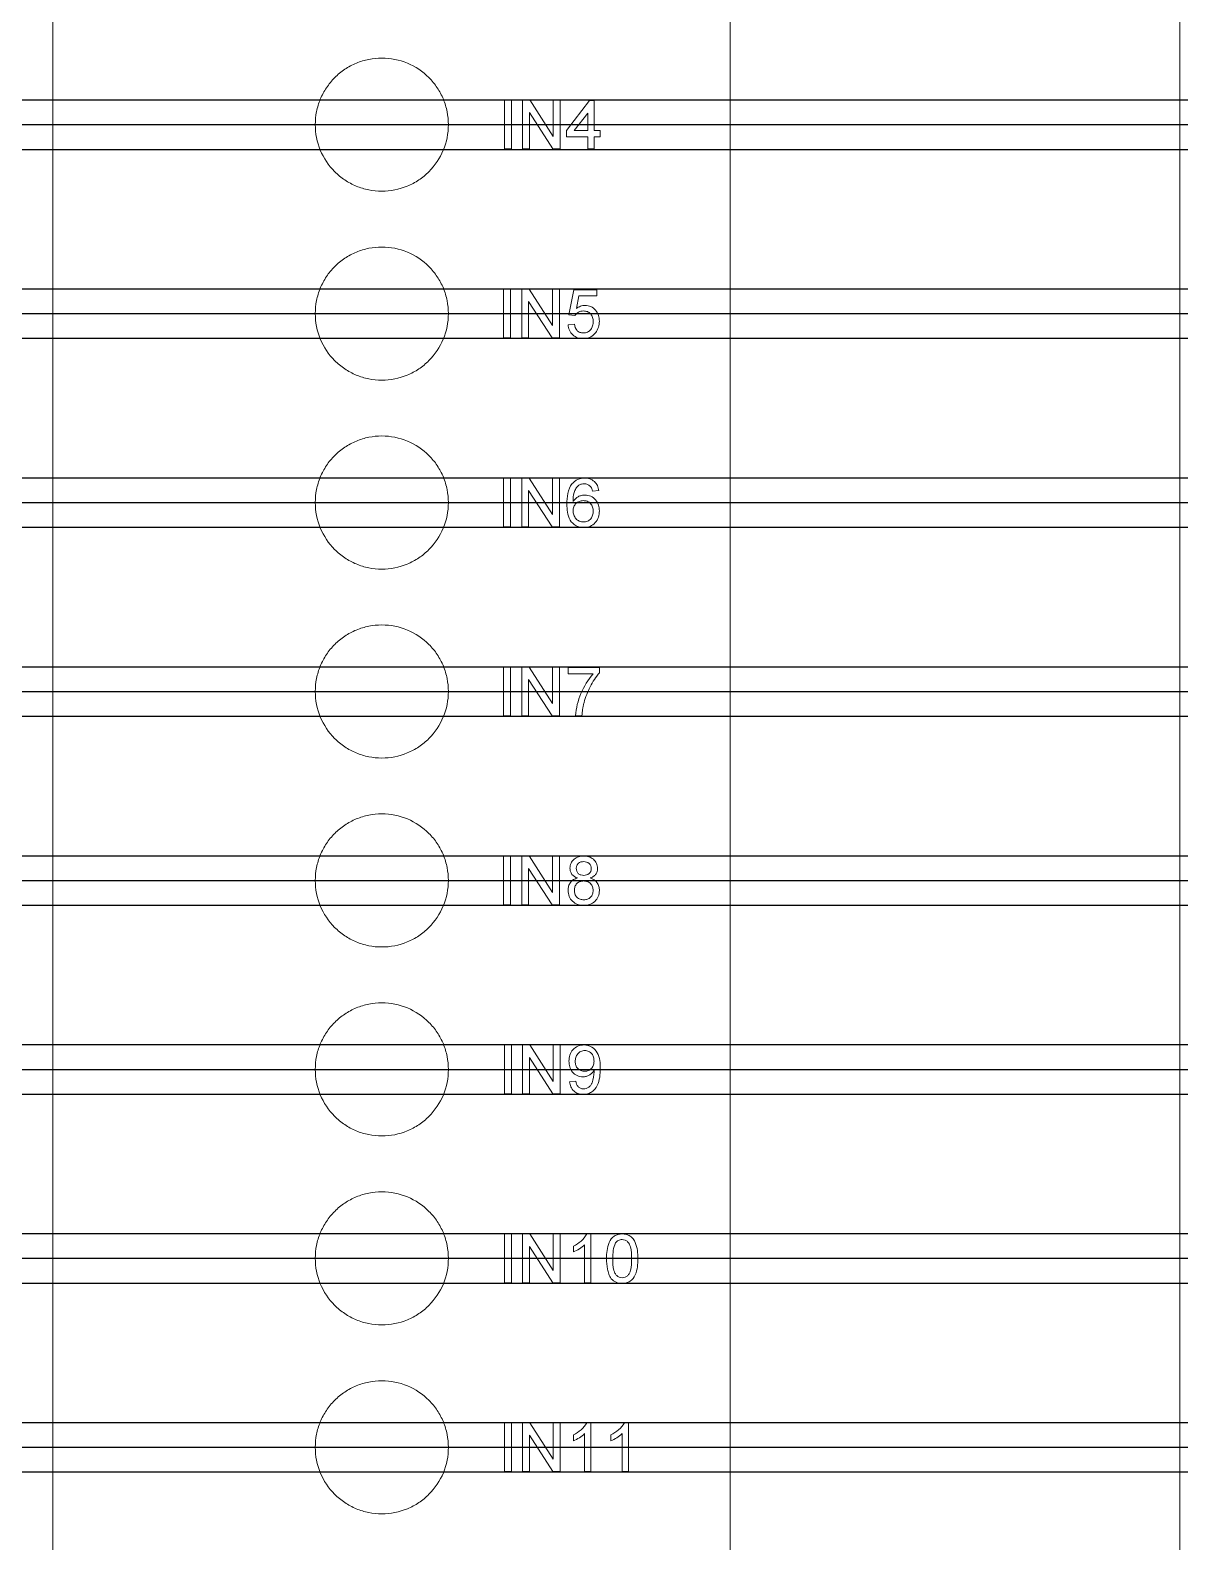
# Model space of a CAD drawing. Header units: millimetres. Extents: x 661 to 1125, y 84 to 277.
# Drawn here: x 1033.67 to 1063.9, y 141.9 to 181.64 of the extents above; entities that cross this region are included whole.
import ezdxf

# ---------------------------------------------------------------- set-up
doc = ezdxf.new("R2010")
doc.units = ezdxf.units.MM

# ---------------------------------------------------------------- blocks, each defined once
blk = doc.blocks.new('D')
at = {"color": 3, "linetype": 'Continuous', "lineweight": 15}
for p, q in [((1034.269, 239.48), (1034.269, 107.586)), ((1052.079, 239.48), (1052.079, 107.586)), ((1046.324, 179.809), (1046.143, 179.809)), ((1046.143, 179.809), (1046.143, 178.525)), ((1046.324, 178.525), (1046.324, 179.809)), ((1046.621, 179.809), (1046.621, 178.525)), ((1046.812, 179.809), (1046.621, 179.809)), ((1047.427, 178.851), (1046.812, 179.809)), ((1047.609, 179.809), (1047.427, 179.809)), ((1047.427, 179.809), (1047.427, 178.851)), ((1047.609, 178.525), (1047.609, 179.809)), ((1048.382, 179.793), (1047.773, 179.002)), ((1048.498, 179.793), (1048.382, 179.793)), ((1048.498, 179.002), (1048.498, 179.793)), ((1046.802, 178.525), (1046.802, 179.483)), ((1046.802, 179.483), (1047.417, 178.525)), ((1047.976, 179.002), (1048.333, 179.465)), ((1048.333, 179.465), (1048.333, 179.002)), ((1047.773, 179.002), (1047.773, 178.838)), ((1048.333, 179.002), (1047.976, 179.002)), ((1048.662, 179.002), (1048.498, 179.002)), ((1048.662, 178.838), (1048.662, 179.002)), ((1046.143, 178.525), (1046.324, 178.525)), ((1046.621, 178.525), (1046.802, 178.525)), ((1047.417, 178.525), (1047.609, 178.525)), ((1047.773, 178.838), (1048.333, 178.838)), ((1048.333, 178.838), (1048.333, 178.525)), ((1048.333, 178.525), (1048.498, 178.525)), ((1048.498, 178.525), (1048.498, 178.838)), ((1048.498, 178.838), (1048.662, 178.838)), ((1046.12, 174.836), (1046.12, 173.552)), ((1046.301, 174.836), (1046.12, 174.836)), ((1046.301, 173.552), (1046.301, 174.836)), ((1046.598, 174.836), (1046.598, 173.552)), ((1046.789, 174.836), (1046.598, 174.836)), ((1046.779, 173.552), (1046.779, 174.51)), ((1046.779, 174.51), (1047.394, 173.552)), ((1047.404, 173.878), (1046.789, 174.836)), ((1047.404, 174.836), (1047.404, 173.878)), ((1047.586, 174.836), (1047.404, 174.836)), ((1047.586, 173.552), (1047.586, 174.836)), ((1047.964, 174.82), (1047.833, 174.161)), ((1048.573, 174.82), (1047.964, 174.82)), ((1048.033, 174.322), (1048.099, 174.655)), ((1048.099, 174.655), (1048.573, 174.655)), ((1048.573, 174.655), (1048.573, 174.82)), ((1047.833, 174.161), (1047.997, 174.145)), ((1047.981, 173.914), (1047.816, 173.898)), ((1046.12, 173.552), (1046.301, 173.552)), ((1046.598, 173.552), (1046.779, 173.552)), ((1047.394, 173.552), (1047.586, 173.552)), ((1046.301, 169.866), (1046.12, 169.866)), ((1046.12, 169.866), (1046.12, 168.582)), ((1046.301, 168.582), (1046.301, 169.866)), ((1046.789, 169.866), (1046.598, 169.866)), ((1046.598, 169.866), (1046.598, 168.582)), ((1047.404, 168.908), (1046.789, 169.866)), ((1047.586, 169.866), (1047.404, 169.866)), ((1047.404, 169.866), (1047.404, 168.908)), ((1047.586, 168.582), (1047.586, 169.866)), ((1046.779, 168.582), (1046.779, 169.54)), ((1046.779, 169.54), (1047.394, 168.582)), ((1048.458, 169.52), (1048.623, 169.537)), ((1046.12, 168.582), (1046.301, 168.582)), ((1046.598, 168.582), (1046.779, 168.582)), ((1047.394, 168.582), (1047.586, 168.582)), ((1046.301, 164.899), (1046.12, 164.899)), ((1046.12, 164.899), (1046.12, 163.615)), ((1046.301, 163.615), (1046.301, 164.899)), ((1046.789, 164.899), (1046.598, 164.899)), ((1046.598, 164.899), (1046.598, 163.615)), ((1046.779, 163.615), (1046.779, 164.573)), ((1046.779, 164.573), (1047.394, 163.615)), ((1047.404, 163.941), (1046.789, 164.899)), ((1047.404, 164.899), (1047.404, 163.941)), ((1047.586, 164.899), (1047.404, 164.899)), ((1047.586, 163.615), (1047.586, 164.899)), ((1048.639, 164.883), (1047.816, 164.883)), ((1047.816, 164.883), (1047.816, 164.718)), ((1047.816, 164.718), (1048.475, 164.718)), ((1048.639, 164.75), (1048.639, 164.883)), ((1046.12, 163.615), (1046.301, 163.615)), ((1046.598, 163.615), (1046.779, 163.615)), ((1047.394, 163.615), (1047.586, 163.615)), ((1048.014, 163.615), (1048.178, 163.615)), ((1046.12, 159.931), (1046.12, 158.647)), ((1046.301, 159.931), (1046.12, 159.931)), ((1046.301, 158.647), (1046.301, 159.931)), ((1046.598, 159.931), (1046.598, 158.647)), ((1046.789, 159.931), (1046.598, 159.931)), ((1047.404, 158.973), (1046.789, 159.931)), ((1047.404, 159.931), (1047.404, 158.973)), ((1047.586, 159.931), (1047.404, 159.931)), ((1047.586, 158.647), (1047.586, 159.931)), ((1046.779, 158.647), (1046.779, 159.605)), ((1046.779, 159.605), (1047.394, 158.647)), ((1046.12, 158.647), (1046.301, 158.647)), ((1046.598, 158.647), (1046.779, 158.647)), ((1047.394, 158.647), (1047.586, 158.647)), ((1046.143, 154.962), (1046.143, 153.678)), ((1046.324, 154.962), (1046.143, 154.962)), ((1046.324, 153.678), (1046.324, 154.962)), ((1046.621, 154.962), (1046.621, 153.678)), ((1046.812, 154.962), (1046.621, 154.962)), ((1046.802, 154.636), (1047.417, 153.678)), ((1046.802, 153.678), (1046.802, 154.636)), ((1047.427, 154.004), (1046.812, 154.962)), ((1047.609, 154.962), (1047.427, 154.962)), ((1047.427, 154.962), (1047.427, 154.004)), ((1047.609, 153.678), (1047.609, 154.962)), ((1048.02, 154.007), (1047.855, 153.991)), ((1046.143, 153.678), (1046.324, 153.678)), ((1046.621, 153.678), (1046.802, 153.678)), ((1047.417, 153.678), (1047.609, 153.678)), ((1046.324, 149.993), (1046.143, 149.993)), ((1046.143, 149.993), (1046.143, 148.709)), ((1046.324, 148.709), (1046.324, 149.993)), ((1046.621, 149.993), (1046.621, 148.709)), ((1046.812, 149.993), (1046.621, 149.993)), ((1047.427, 149.035), (1046.812, 149.993)), ((1047.609, 149.993), (1047.427, 149.993)), ((1047.427, 149.993), (1047.427, 149.035)), ((1047.609, 148.709), (1047.609, 149.993)), ((1048.415, 149.993), (1048.309, 149.993)), ((1048.415, 148.709), (1048.415, 149.993)), ((1046.802, 148.709), (1046.802, 149.667)), ((1046.802, 149.667), (1047.417, 148.709)), ((1047.954, 149.672), (1047.954, 149.52)), ((1048.251, 149.709), (1048.251, 148.709)), ((1046.143, 148.709), (1046.324, 148.709)), ((1046.621, 148.709), (1046.802, 148.709)), ((1047.417, 148.709), (1047.609, 148.709)), ((1048.251, 148.709), (1048.415, 148.709)), ((1046.143, 145.028), (1046.143, 143.744)), ((1046.324, 145.028), (1046.143, 145.028)), ((1046.324, 143.744), (1046.324, 145.028)), ((1046.621, 145.028), (1046.621, 143.744)), ((1046.812, 145.028), (1046.621, 145.028)), ((1046.802, 143.744), (1046.802, 144.702)), ((1046.802, 144.702), (1047.417, 143.744)), ((1047.427, 144.07), (1046.812, 145.028)), ((1047.427, 145.028), (1047.427, 144.07)), ((1047.609, 145.028), (1047.427, 145.028)), ((1047.609, 143.744), (1047.609, 145.028)), ((1047.954, 144.707), (1047.954, 144.555)), ((1048.251, 144.745), (1048.251, 143.744)), ((1048.415, 145.028), (1048.309, 145.028)), ((1048.415, 143.744), (1048.415, 145.028)), ((1048.942, 144.707), (1048.942, 144.555)), ((1049.238, 144.745), (1049.238, 143.744)), ((1049.403, 145.028), (1049.297, 145.028)), ((1049.403, 143.744), (1049.403, 145.028)), ((1046.143, 143.744), (1046.324, 143.744)), ((1046.621, 143.744), (1046.802, 143.744)), ((1047.417, 143.744), (1047.609, 143.744)), ((1048.251, 143.744), (1048.415, 143.744)), ((1049.238, 143.744), (1049.403, 143.744))]:
    blk.add_line(p, q, dxfattribs=at)
at = {"color": 4, "linetype": 'Continuous', "lineweight": 15}
blk.add_line((1063.898, 239.48), (1063.898, 107.586), dxfattribs=at)
for p, q in [((1012.175, 179.81), (1125.244, 179.81)), ((1012.175, 179.16), (1125.244, 179.16)), ((1012.175, 178.51), (1125.244, 178.51)), ((1012.175, 174.842), (1125.244, 174.842)), ((1012.175, 174.192), (1125.244, 174.192)), ((1012.175, 173.542), (1125.244, 173.542)), ((1012.175, 169.874), (1125.244, 169.874)), ((1012.175, 169.224), (1125.244, 169.224)), ((1012.175, 168.574), (1125.244, 168.574)), ((1012.175, 164.906), (1125.244, 164.906)), ((1012.175, 164.256), (1125.244, 164.256)), ((1012.175, 163.606), (1125.244, 163.606)), ((1012.175, 159.938), (1125.244, 159.938)), ((1012.175, 159.288), (1125.244, 159.288)), ((1012.175, 158.638), (1125.244, 158.638)), ((1012.175, 154.97), (1125.244, 154.97)), ((1012.175, 154.32), (1125.244, 154.32)), ((1012.175, 153.67), (1125.244, 153.67)), ((1012.175, 150.002), (1125.244, 150.002)), ((1012.175, 149.352), (1125.244, 149.352)), ((1012.175, 148.702), (1125.244, 148.702)), ((1012.175, 145.034), (1125.244, 145.034)), ((1012.175, 144.384), (1125.244, 144.384)), ((1012.175, 143.734), (1125.244, 143.734))]:
    blk.add_line(p, q)
at = {"color": 3, "linetype": 'Continuous', "lineweight": 15}
for points, knots in [([(1044.669, 179.16), (1044.669, 179.275), (1044.657, 179.389), (1044.613, 179.612), (1044.58, 179.723), (1044.492, 179.935), (1044.438, 180.035), (1044.312, 180.225), (1044.238, 180.315), (1043.996, 180.558), (1043.8, 180.689), (1043.379, 180.864), (1043.148, 180.91), (1042.805, 180.91), (1042.689, 180.898), (1042.464, 180.854), (1042.355, 180.821), (1042.143, 180.733), (1042.04, 180.678), (1041.851, 180.551), (1041.762, 180.478), (1041.599, 180.315), (1041.527, 180.226), (1041.4, 180.037), (1041.345, 179.935), (1041.258, 179.723), (1041.225, 179.614), (1041.18, 179.39), (1041.169, 179.274), (1041.169, 178.932), (1041.214, 178.702), (1041.388, 178.282), (1041.518, 178.086), (1041.759, 177.844), (1041.849, 177.77), (1042.04, 177.642), (1042.14, 177.588), (1042.352, 177.5), (1042.463, 177.466), (1042.688, 177.421), (1042.801, 177.41), (1043.148, 177.41), (1043.376, 177.455), (1043.694, 177.587), (1043.795, 177.641), (1043.985, 177.768), (1044.075, 177.842), (1044.318, 178.084), (1044.448, 178.279), (1044.622, 178.7), (1044.669, 178.929), (1044.669, 179.16)], [0, 0, 0, 0, 0.03125, 0.03125, 0.0625, 0.0625, 0.09375, 0.09375, 0.125, 0.125, 0.1875, 0.1875, 0.25, 0.25, 0.28125, 0.28125, 0.3125, 0.3125, 0.34375, 0.34375, 0.375, 0.375, 0.40625, 0.40625, 0.4375, 0.4375, 0.46875, 0.46875, 0.5, 0.5, 0.5625, 0.5625, 0.625, 0.625, 0.65625, 0.65625, 0.6875, 0.6875, 0.71875, 0.71875, 0.75, 0.75, 0.8125, 0.8125, 0.84375, 0.84375, 0.875, 0.875, 0.9375, 0.9375, 1, 1, 1, 1]), ([(1044.669, 174.192), (1044.669, 174.307), (1044.657, 174.421), (1044.613, 174.644), (1044.58, 174.755), (1044.492, 174.967), (1044.438, 175.067), (1044.312, 175.257), (1044.238, 175.347), (1043.996, 175.59), (1043.801, 175.72), (1043.379, 175.895), (1043.148, 175.942), (1042.805, 175.942), (1042.689, 175.93), (1042.464, 175.886), (1042.355, 175.852), (1042.143, 175.765), (1042.04, 175.71), (1041.85, 175.583), (1041.762, 175.51), (1041.599, 175.347), (1041.526, 175.258), (1041.4, 175.069), (1041.345, 174.966), (1041.258, 174.755), (1041.225, 174.646), (1041.18, 174.422), (1041.169, 174.306), (1041.169, 173.964), (1041.214, 173.734), (1041.388, 173.314), (1041.518, 173.118), (1041.759, 172.876), (1041.849, 172.802), (1042.04, 172.674), (1042.14, 172.62), (1042.352, 172.532), (1042.463, 172.498), (1042.687, 172.453), (1042.801, 172.442), (1043.148, 172.442), (1043.376, 172.487), (1043.695, 172.619), (1043.795, 172.673), (1043.986, 172.8), (1044.076, 172.874), (1044.318, 173.116), (1044.448, 173.311), (1044.622, 173.732), (1044.669, 173.961), (1044.669, 174.192)], [0, 0, 0, 0, 0.03125, 0.03125, 0.0625, 0.0625, 0.09375, 0.09375, 0.125, 0.125, 0.1875, 0.1875, 0.25, 0.25, 0.28125, 0.28125, 0.3125, 0.3125, 0.34375, 0.34375, 0.375, 0.375, 0.40625, 0.40625, 0.4375, 0.4375, 0.46875, 0.46875, 0.5, 0.5, 0.5625, 0.5625, 0.625, 0.625, 0.65625, 0.65625, 0.6875, 0.6875, 0.71875, 0.71875, 0.75, 0.75, 0.8125, 0.8125, 0.84375, 0.84375, 0.875, 0.875, 0.9375, 0.9375, 1, 1, 1, 1]), ([(1047.997, 174.145), (1048.022, 174.18), (1048.053, 174.211), (1048.129, 174.253), (1048.173, 174.259), (1048.217, 174.26)], [0, 0, 0, 0, 0.5, 0.5, 1, 1, 1, 1]), ([(1048.262, 174.408), (1048.221, 174.407), (1048.179, 174.4), (1048.102, 174.37), (1048.067, 174.347), (1048.033, 174.322)], [0, 0, 0, 0, 0.5, 0.5, 1, 1, 1, 1]), ([(1048.217, 174.26), (1048.253, 174.259), (1048.288, 174.255), (1048.356, 174.232), (1048.387, 174.211), (1048.434, 174.157), (1048.451, 174.124), (1048.471, 174.055), (1048.474, 174.019), (1048.475, 173.982)], [0, 0, 0, 0, 0.25, 0.25, 0.5, 0.5, 0.75, 0.75, 1, 1, 1, 1]), ([(1048.639, 173.992), (1048.638, 174.044), (1048.632, 174.096), (1048.6, 174.195), (1048.574, 174.241), (1048.505, 174.321), (1048.463, 174.354), (1048.368, 174.398), (1048.315, 174.407), (1048.262, 174.408)], [0, 0, 0, 0, 0.25, 0.25, 0.5, 0.5, 0.75, 0.75, 1, 1, 1, 1]), ([(1047.816, 173.898), (1047.822, 173.848), (1047.832, 173.8), (1047.873, 173.708), (1047.903, 173.667), (1047.976, 173.6), (1048.02, 173.574), (1048.114, 173.542), (1048.165, 173.536), (1048.215, 173.535)], [0, 0, 0, 0, 0.25, 0.25, 0.5, 0.5, 0.75, 0.75, 1, 1, 1, 1]), ([(1048.216, 173.684), (1048.186, 173.684), (1048.155, 173.688), (1048.097, 173.709), (1048.071, 173.726), (1048.01, 173.793), (1047.991, 173.854), (1047.981, 173.914)], [0, 0, 0, 0, 0.25, 0.25, 0.5, 0.5, 1, 1, 1, 1]), ([(1048.215, 173.535), (1048.278, 173.537), (1048.341, 173.547), (1048.425, 173.587), (1048.452, 173.603), (1048.5, 173.643), (1048.521, 173.667), (1048.541, 173.691)], [0, 0, 0, 0, 0.5, 0.5, 0.75, 0.75, 1, 1, 1, 1]), ([(1048.475, 173.982), (1048.474, 173.945), (1048.471, 173.909), (1048.451, 173.837), (1048.435, 173.803), (1048.389, 173.744), (1048.359, 173.719), (1048.291, 173.69), (1048.254, 173.684), (1048.216, 173.684)], [0, 0, 0, 0, 0.25, 0.25, 0.5, 0.5, 0.75, 0.75, 1, 1, 1, 1]), ([(1048.541, 173.691), (1048.573, 173.735), (1048.6, 173.782), (1048.632, 173.884), (1048.638, 173.938), (1048.639, 173.992)], [0, 0, 0, 0, 0.5, 0.5, 1, 1, 1, 1]), ([(1044.669, 169.224), (1044.669, 169.339), (1044.657, 169.452), (1044.613, 169.676), (1044.58, 169.787), (1044.492, 169.998), (1044.439, 170.099), (1044.312, 170.289), (1044.238, 170.379), (1043.996, 170.621), (1043.801, 170.752), (1043.379, 170.927), (1043.148, 170.974), (1042.805, 170.974), (1042.689, 170.962), (1042.464, 170.918), (1042.355, 170.884), (1042.143, 170.796), (1042.04, 170.741), (1041.85, 170.614), (1041.762, 170.542), (1041.599, 170.378), (1041.526, 170.29), (1041.4, 170.1), (1041.345, 169.998), (1041.258, 169.786), (1041.225, 169.677), (1041.18, 169.454), (1041.169, 169.338), (1041.169, 168.996), (1041.214, 168.767), (1041.388, 168.346), (1041.518, 168.151), (1041.759, 167.908), (1041.849, 167.834), (1042.039, 167.706), (1042.14, 167.652), (1042.352, 167.564), (1042.463, 167.53), (1042.687, 167.485), (1042.801, 167.474), (1043.148, 167.473), (1043.376, 167.519), (1043.695, 167.651), (1043.796, 167.705), (1043.986, 167.832), (1044.076, 167.906), (1044.318, 168.148), (1044.448, 168.343), (1044.622, 168.764), (1044.669, 168.993), (1044.669, 169.224)], [0, 0, 0, 0, 0.03125, 0.03125, 0.0625, 0.0625, 0.09375, 0.09375, 0.125, 0.125, 0.1875, 0.1875, 0.25, 0.25, 0.28125, 0.28125, 0.3125, 0.3125, 0.34375, 0.34375, 0.375, 0.375, 0.40625, 0.40625, 0.4375, 0.4375, 0.46875, 0.46875, 0.5, 0.5, 0.5625, 0.5625, 0.625, 0.625, 0.65625, 0.65625, 0.6875, 0.6875, 0.71875, 0.71875, 0.75, 0.75, 0.8125, 0.8125, 0.84375, 0.84375, 0.875, 0.875, 0.9375, 0.9375, 1, 1, 1, 1]), ([(1047.923, 169.72), (1047.864, 169.646), (1047.829, 169.557), (1047.79, 169.372), (1047.784, 169.277), (1047.783, 169.183)], [0, 0, 0, 0, 0.5, 0.5, 1, 1, 1, 1]), ([(1048.252, 169.866), (1048.19, 169.864), (1048.127, 169.855), (1048.042, 169.819), (1048.014, 169.803), (1047.965, 169.766), (1047.944, 169.743), (1047.923, 169.72)], [0, 0, 0, 0, 0.5, 0.5, 0.75, 0.75, 1, 1, 1, 1]), ([(1048.101, 169.68), (1048.112, 169.686), (1048.123, 169.691), (1048.134, 169.696), (1048.145, 169.701), (1048.157, 169.705), (1048.169, 169.708), (1048.192, 169.715), (1048.217, 169.717), (1048.241, 169.718)], [0, 0, 0, 0, 0.0000368946, 0.0000368946, 0.0000368946, 0.0000739341, 0.0000739341, 0.0000739341, 0.0001474857, 0.0001474857, 0.0001474857, 0.0001474857]), ([(1048.241, 169.718), (1048.271, 169.717), (1048.3, 169.713), (1048.354, 169.69), (1048.378, 169.672), (1048.399, 169.652)], [0, 0, 0, 0, 0.5, 0.5, 1, 1, 1, 1]), ([(1048.623, 169.537), (1048.616, 169.582), (1048.606, 169.626), (1048.568, 169.709), (1048.54, 169.746), (1048.472, 169.808), (1048.431, 169.831), (1048.344, 169.86), (1048.298, 169.865), (1048.252, 169.866)], [0, 0, 0, 0, 0.25, 0.25, 0.5, 0.5, 0.75, 0.75, 1, 1, 1, 1]), ([(1047.948, 169.252), (1047.949, 169.331), (1047.953, 169.41), (1047.985, 169.524), (1048.002, 169.56), (1048.044, 169.626), (1048.071, 169.655), (1048.101, 169.68)], [0, 0, 0, 0, 0.5, 0.5, 0.75, 0.75, 1, 1, 1, 1]), ([(1048.26, 169.421), (1048.229, 169.42), (1048.198, 169.418), (1048.138, 169.403), (1048.109, 169.392), (1048.055, 169.363), (1048.03, 169.345), (1047.984, 169.302), (1047.966, 169.277), (1047.948, 169.252)], [0, 0, 0, 0, 0.25, 0.25, 0.5, 0.5, 0.75, 0.75, 1, 1, 1, 1]), ([(1048.639, 169.005), (1048.638, 169.057), (1048.632, 169.109), (1048.6, 169.208), (1048.573, 169.255), (1048.503, 169.334), (1048.461, 169.367), (1048.365, 169.411), (1048.313, 169.42), (1048.26, 169.421)], [0, 0, 0, 0, 0.25, 0.25, 0.5, 0.5, 0.75, 0.75, 1, 1, 1, 1]), ([(1048.399, 169.652), (1048.406, 169.642), (1048.414, 169.633), (1048.42, 169.622), (1048.427, 169.612), (1048.432, 169.601), (1048.437, 169.589), (1048.446, 169.567), (1048.452, 169.544), (1048.458, 169.52)], [0, 0, 0, 0, 0.0000367447, 0.0000367447, 0.0000367447, 0.0000735261, 0.0000735261, 0.0000735261, 0.0001464792, 0.0001464792, 0.0001464792, 0.0001464792]), ([(1047.783, 169.183), (1047.784, 169.111), (1047.788, 169.039), (1047.812, 168.897), (1047.833, 168.826), (1047.907, 168.701), (1047.961, 168.649), (1048.056, 168.598), (1048.09, 168.585), (1048.161, 168.569), (1048.197, 168.566), (1048.233, 168.565)], [0, 0, 0, 0, 0.25, 0.25, 0.5, 0.5, 0.75, 0.75, 0.875, 0.875, 1, 1, 1, 1]), ([(1047.948, 169.008), (1047.949, 169.043), (1047.953, 169.078), (1047.978, 169.144), (1047.998, 169.174), (1048.048, 169.222), (1048.078, 169.242), (1048.143, 169.267), (1048.179, 169.273), (1048.214, 169.273)], [0, 0, 0, 0, 0.25, 0.25, 0.5, 0.5, 0.75, 0.75, 1, 1, 1, 1]), ([(1048.221, 168.714), (1048.183, 168.715), (1048.146, 168.72), (1048.077, 168.75), (1048.046, 168.773), (1047.998, 168.829), (1047.979, 168.863), (1047.954, 168.933), (1047.949, 168.971), (1047.948, 169.008)], [0, 0, 0, 0, 0.25, 0.25, 0.5, 0.5, 0.75, 0.75, 1, 1, 1, 1]), ([(1048.214, 169.273), (1048.25, 169.273), (1048.285, 169.269), (1048.352, 169.244), (1048.383, 169.223), (1048.431, 169.171), (1048.449, 169.139), (1048.471, 169.071), (1048.474, 169.035), (1048.475, 169)], [0, 0, 0, 0, 0.25, 0.25, 0.5, 0.5, 0.75, 0.75, 1, 1, 1, 1]), ([(1048.475, 169), (1048.474, 168.964), (1048.471, 168.928), (1048.451, 168.859), (1048.434, 168.826), (1048.388, 168.771), (1048.359, 168.749), (1048.293, 168.72), (1048.257, 168.714), (1048.221, 168.714)], [0, 0, 0, 0, 0.25, 0.25, 0.5, 0.5, 0.75, 0.75, 1, 1, 1, 1]), ([(1048.233, 168.565), (1048.29, 168.566), (1048.346, 168.575), (1048.448, 168.62), (1048.495, 168.653), (1048.566, 168.738), (1048.594, 168.788), (1048.63, 168.892), (1048.637, 168.949), (1048.639, 169.005)], [0, 0, 0, 0, 0.25, 0.25, 0.5, 0.5, 0.75, 0.75, 1, 1, 1, 1]), ([(1044.669, 164.256), (1044.669, 164.371), (1044.657, 164.484), (1044.613, 164.707), (1044.58, 164.818), (1044.492, 165.03), (1044.439, 165.13), (1044.312, 165.321), (1044.238, 165.411), (1043.996, 165.653), (1043.801, 165.784), (1043.379, 165.959), (1043.148, 166.006), (1042.805, 166.006), (1042.689, 165.994), (1042.464, 165.949), (1042.355, 165.916), (1042.142, 165.828), (1042.04, 165.773), (1041.85, 165.646), (1041.762, 165.574), (1041.598, 165.41), (1041.526, 165.322), (1041.4, 165.132), (1041.345, 165.03), (1041.258, 164.818), (1041.225, 164.709), (1041.18, 164.486), (1041.169, 164.37), (1041.169, 164.028), (1041.214, 163.799), (1041.388, 163.378), (1041.517, 163.183), (1041.759, 162.94), (1041.849, 162.866), (1042.039, 162.738), (1042.14, 162.684), (1042.351, 162.596), (1042.463, 162.562), (1042.687, 162.517), (1042.801, 162.506), (1043.148, 162.505), (1043.376, 162.551), (1043.695, 162.683), (1043.796, 162.737), (1043.986, 162.864), (1044.076, 162.938), (1044.318, 163.181), (1044.448, 163.376), (1044.622, 163.796), (1044.669, 164.025), (1044.669, 164.256)], [0, 0, 0, 0, 0.03125, 0.03125, 0.0625, 0.0625, 0.09375, 0.09375, 0.125, 0.125, 0.1875, 0.1875, 0.25, 0.25, 0.28125, 0.28125, 0.3125, 0.3125, 0.34375, 0.34375, 0.375, 0.375, 0.40625, 0.40625, 0.4375, 0.4375, 0.46875, 0.46875, 0.5, 0.5, 0.5625, 0.5625, 0.625, 0.625, 0.65625, 0.65625, 0.6875, 0.6875, 0.71875, 0.71875, 0.75, 0.75, 0.8125, 0.8125, 0.84375, 0.84375, 0.875, 0.875, 0.9375, 0.9375, 1, 1, 1, 1]), ([(1048.475, 164.718), (1048.338, 164.566), (1048.232, 164.39), (1048.113, 164.108), (1048.083, 164.012), (1048.034, 163.817), (1048.017, 163.718), (1048.014, 163.615)], [0, 0, 0, 0, 0.5, 0.5, 0.75, 0.75, 1, 1, 1, 1]), ([(1048.235, 163.964), (1048.256, 164.035), (1048.278, 164.106), (1048.332, 164.244), (1048.363, 164.312), (1048.465, 164.51), (1048.543, 164.637), (1048.639, 164.75)], [0, 0, 0, 0, 0.25, 0.25, 0.5, 0.5, 1, 1, 1, 1]), ([(1048.178, 163.615), (1048.183, 163.674), (1048.188, 163.732), (1048.197, 163.79), (1048.202, 163.82), (1048.207, 163.849), (1048.214, 163.878), (1048.22, 163.907), (1048.228, 163.935), (1048.235, 163.964)], [0, 0, 0, 0, 0.0001772791, 0.0001772791, 0.0001772791, 0.0002665017, 0.0002665017, 0.0002665017, 0.0003560093, 0.0003560093, 0.0003560093, 0.0003560093]), ([(1044.669, 159.288), (1044.669, 159.403), (1044.657, 159.516), (1044.613, 159.739), (1044.58, 159.85), (1044.492, 160.062), (1044.439, 160.162), (1044.312, 160.352), (1044.239, 160.442), (1043.997, 160.685), (1043.801, 160.816), (1043.38, 160.991), (1043.148, 161.038), (1042.805, 161.038), (1042.689, 161.026), (1042.464, 160.981), (1042.354, 160.948), (1042.142, 160.86), (1042.039, 160.805), (1041.85, 160.678), (1041.761, 160.605), (1041.598, 160.442), (1041.526, 160.353), (1041.399, 160.164), (1041.345, 160.062), (1041.257, 159.85), (1041.225, 159.741), (1041.18, 159.517), (1041.169, 159.402), (1041.169, 159.06), (1041.214, 158.831), (1041.387, 158.41), (1041.517, 158.215), (1041.759, 157.972), (1041.848, 157.898), (1042.039, 157.771), (1042.139, 157.717), (1042.351, 157.628), (1042.463, 157.594), (1042.687, 157.549), (1042.801, 157.538), (1043.148, 157.537), (1043.376, 157.583), (1043.695, 157.715), (1043.796, 157.769), (1043.986, 157.896), (1044.076, 157.97), (1044.318, 158.213), (1044.448, 158.408), (1044.622, 158.828), (1044.669, 159.057), (1044.669, 159.288)], [0, 0, 0, 0, 0.03125, 0.03125, 0.0625, 0.0625, 0.09375, 0.09375, 0.125, 0.125, 0.1875, 0.1875, 0.25, 0.25, 0.28125, 0.28125, 0.3125, 0.3125, 0.34375, 0.34375, 0.375, 0.375, 0.40625, 0.40625, 0.4375, 0.4375, 0.46875, 0.46875, 0.5, 0.5, 0.5625, 0.5625, 0.625, 0.625, 0.65625, 0.65625, 0.6875, 0.6875, 0.71875, 0.71875, 0.75, 0.75, 0.8125, 0.8125, 0.84375, 0.84375, 0.875, 0.875, 0.9375, 0.9375, 1, 1, 1, 1]), ([(1048.226, 159.931), (1048.18, 159.93), (1048.135, 159.926), (1048.049, 159.899), (1048.008, 159.877), (1047.939, 159.817), (1047.911, 159.781), (1047.874, 159.698), (1047.867, 159.653), (1047.865, 159.608)], [0, 0, 0, 0, 0.25, 0.25, 0.5, 0.5, 0.75, 0.75, 1, 1, 1, 1]), ([(1048.03, 159.607), (1048.031, 159.631), (1048.035, 159.656), (1048.055, 159.701), (1048.07, 159.721), (1048.127, 159.771), (1048.178, 159.783), (1048.228, 159.783)], [0, 0, 0, 0, 0.25, 0.25, 0.5, 0.5, 1, 1, 1, 1]), ([(1048.59, 159.603), (1048.589, 159.649), (1048.581, 159.695), (1048.543, 159.778), (1048.514, 159.815), (1048.446, 159.875), (1048.405, 159.898), (1048.318, 159.926), (1048.272, 159.93), (1048.226, 159.931)], [0, 0, 0, 0, 0.25, 0.25, 0.5, 0.5, 0.75, 0.75, 1, 1, 1, 1]), ([(1048.228, 159.783), (1048.279, 159.783), (1048.331, 159.77), (1048.386, 159.717), (1048.401, 159.696), (1048.421, 159.65), (1048.424, 159.624), (1048.425, 159.599)], [0, 0, 0, 0, 0.5, 0.5, 0.75, 0.75, 1, 1, 1, 1]), ([(1047.865, 159.608), (1047.867, 159.579), (1047.869, 159.55), (1047.886, 159.496), (1047.899, 159.47), (1047.952, 159.401), (1048.006, 159.373), (1048.06, 159.352)], [0, 0, 0, 0, 0.25, 0.25, 0.5, 0.5, 1, 1, 1, 1]), ([(1048.229, 159.421), (1048.203, 159.421), (1048.178, 159.423), (1048.129, 159.439), (1048.105, 159.451), (1048.067, 159.485), (1048.053, 159.507), (1048.034, 159.555), (1048.031, 159.581), (1048.03, 159.607)], [0, 0, 0, 0, 0.25, 0.25, 0.5, 0.5, 0.75, 0.75, 1, 1, 1, 1]), ([(1048.425, 159.599), (1048.424, 159.574), (1048.421, 159.55), (1048.401, 159.504), (1048.387, 159.484), (1048.331, 159.433), (1048.279, 159.422), (1048.229, 159.421)], [0, 0, 0, 0, 0.25, 0.25, 0.5, 0.5, 1, 1, 1, 1]), ([(1048.399, 159.352), (1048.426, 159.362), (1048.452, 159.373), (1048.499, 159.404), (1048.521, 159.423), (1048.555, 159.468), (1048.569, 159.493), (1048.586, 159.547), (1048.589, 159.575), (1048.59, 159.603)], [0, 0, 0, 0, 0.25, 0.25, 0.5, 0.5, 0.75, 0.75, 1, 1, 1, 1]), ([(1048.06, 159.352), (1048.024, 159.341), (1047.99, 159.328), (1047.927, 159.289), (1047.9, 159.264), (1047.856, 159.204), (1047.84, 159.17), (1047.82, 159.099), (1047.817, 159.062), (1047.816, 159.025)], [0, 0, 0, 0, 0.25, 0.25, 0.5, 0.5, 0.75, 0.75, 1, 1, 1, 1]), ([(1047.816, 159.025), (1047.817, 158.972), (1047.825, 158.919), (1047.865, 158.82), (1047.896, 158.776), (1047.973, 158.702), (1048.019, 158.673), (1048.12, 158.638), (1048.174, 158.632), (1048.228, 158.631)], [0, 0, 0, 0, 0.25, 0.25, 0.5, 0.5, 0.75, 0.75, 1, 1, 1, 1]), ([(1047.981, 159.028), (1047.981, 159.061), (1047.985, 159.093), (1048.007, 159.153), (1048.025, 159.181), (1048.07, 159.228), (1048.098, 159.246), (1048.158, 159.268), (1048.191, 159.272), (1048.224, 159.273)], [0, 0, 0, 0, 0.25, 0.25, 0.5, 0.5, 0.75, 0.75, 1, 1, 1, 1]), ([(1048.229, 158.779), (1048.196, 158.78), (1048.163, 158.785), (1048.101, 158.807), (1048.071, 158.824), (1048.023, 158.87), (1048.007, 158.9), (1047.986, 158.962), (1047.982, 158.995), (1047.981, 159.028)], [0, 0, 0, 0, 0.25, 0.25, 0.5, 0.5, 0.75, 0.75, 1, 1, 1, 1]), ([(1048.224, 159.273), (1048.257, 159.272), (1048.29, 159.268), (1048.353, 159.246), (1048.382, 159.228), (1048.428, 159.18), (1048.447, 159.152), (1048.47, 159.09), (1048.474, 159.056), (1048.475, 159.023)], [0, 0, 0, 0, 0.25, 0.25, 0.5, 0.5, 0.75, 0.75, 1, 1, 1, 1]), ([(1048.228, 158.631), (1048.281, 158.632), (1048.333, 158.637), (1048.433, 158.672), (1048.48, 158.7), (1048.558, 158.773), (1048.589, 158.817), (1048.63, 158.915), (1048.638, 158.968), (1048.639, 159.021)], [0, 0, 0, 0, 0.25, 0.25, 0.5, 0.5, 0.75, 0.75, 1, 1, 1, 1]), ([(1048.475, 159.023), (1048.474, 158.991), (1048.47, 158.959), (1048.448, 158.898), (1048.43, 158.869), (1048.385, 158.823), (1048.356, 158.805), (1048.295, 158.783), (1048.262, 158.78), (1048.229, 158.779)], [0, 0, 0, 0, 0.25, 0.25, 0.5, 0.5, 0.75, 0.75, 1, 1, 1, 1]), ([(1048.639, 159.021), (1048.638, 159.058), (1048.635, 159.094), (1048.615, 159.163), (1048.599, 159.197), (1048.535, 159.287), (1048.47, 159.328), (1048.399, 159.352)], [0, 0, 0, 0, 0.25, 0.25, 0.5, 0.5, 1, 1, 1, 1]), ([(1044.669, 154.32), (1044.669, 154.435), (1044.657, 154.548), (1044.613, 154.771), (1044.58, 154.882), (1044.492, 155.093), (1044.439, 155.194), (1044.312, 155.384), (1044.239, 155.474), (1043.997, 155.717), (1043.802, 155.848), (1043.38, 156.023), (1043.149, 156.07), (1042.805, 156.07), (1042.689, 156.058), (1042.464, 156.013), (1042.354, 155.98), (1042.142, 155.892), (1042.039, 155.837), (1041.849, 155.71), (1041.761, 155.637), (1041.598, 155.474), (1041.526, 155.385), (1041.399, 155.195), (1041.345, 155.093), (1041.257, 154.882), (1041.224, 154.773), (1041.18, 154.549), (1041.169, 154.434), (1041.169, 154.092), (1041.214, 153.863), (1041.387, 153.443), (1041.517, 153.247), (1041.758, 153.005), (1041.848, 152.931), (1042.039, 152.803), (1042.139, 152.749), (1042.351, 152.66), (1042.463, 152.626), (1042.687, 152.581), (1042.801, 152.57), (1043.148, 152.569), (1043.376, 152.615), (1043.696, 152.747), (1043.796, 152.801), (1043.986, 152.929), (1044.077, 153.003), (1044.319, 153.245), (1044.449, 153.44), (1044.623, 153.86), (1044.669, 154.089), (1044.669, 154.32)], [0, 0, 0, 0, 0.03125, 0.03125, 0.0625, 0.0625, 0.09375, 0.09375, 0.125, 0.125, 0.1875, 0.1875, 0.25, 0.25, 0.28125, 0.28125, 0.3125, 0.3125, 0.34375, 0.34375, 0.375, 0.375, 0.40625, 0.40625, 0.4375, 0.4375, 0.46875, 0.46875, 0.5, 0.5, 0.5625, 0.5625, 0.625, 0.625, 0.65625, 0.65625, 0.6875, 0.6875, 0.71875, 0.71875, 0.75, 0.75, 0.8125, 0.8125, 0.84375, 0.84375, 0.875, 0.875, 0.9375, 0.9375, 1, 1, 1, 1]), ([(1048.233, 154.962), (1048.178, 154.961), (1048.123, 154.952), (1048.024, 154.909), (1047.979, 154.876), (1047.907, 154.796), (1047.88, 154.747), (1047.846, 154.645), (1047.84, 154.59), (1047.839, 154.536)], [0, 0, 0, 0, 0.25, 0.25, 0.5, 0.5, 0.75, 0.75, 1, 1, 1, 1]), ([(1048.004, 154.527), (1048.004, 154.563), (1048.008, 154.598), (1048.029, 154.666), (1048.046, 154.698), (1048.092, 154.754), (1048.12, 154.777), (1048.185, 154.807), (1048.221, 154.813), (1048.258, 154.814)], [0, 0, 0, 0, 0.25, 0.25, 0.5, 0.5, 0.75, 0.75, 1, 1, 1, 1]), ([(1048.662, 154.346), (1048.662, 154.417), (1048.659, 154.487), (1048.638, 154.627), (1048.619, 154.695), (1048.548, 154.819), (1048.498, 154.871), (1048.376, 154.943), (1048.305, 154.961), (1048.233, 154.962)], [0, 0, 0, 0, 0.25, 0.25, 0.5, 0.5, 0.75, 0.75, 1, 1, 1, 1]), ([(1048.258, 154.814), (1048.292, 154.813), (1048.326, 154.808), (1048.389, 154.78), (1048.417, 154.758), (1048.46, 154.705), (1048.475, 154.674), (1048.494, 154.608), (1048.497, 154.574), (1048.498, 154.539)], [0, 0, 0, 0, 0.25, 0.25, 0.5, 0.5, 0.75, 0.75, 1, 1, 1, 1]), ([(1047.839, 154.536), (1047.84, 154.484), (1047.845, 154.434), (1047.875, 154.336), (1047.899, 154.29), (1047.966, 154.21), (1048.006, 154.178), (1048.1, 154.133), (1048.151, 154.124), (1048.204, 154.122)], [0, 0, 0, 0, 0.25, 0.25, 0.5, 0.5, 0.75, 0.75, 1, 1, 1, 1]), ([(1048.254, 154.27), (1048.22, 154.271), (1048.187, 154.275), (1048.123, 154.298), (1048.094, 154.318), (1048.048, 154.367), (1048.03, 154.396), (1048.008, 154.459), (1048.004, 154.493), (1048.004, 154.527)], [0, 0, 0, 0, 0.25, 0.25, 0.5, 0.5, 0.75, 0.75, 1, 1, 1, 1]), ([(1048.204, 154.122), (1048.233, 154.123), (1048.263, 154.126), (1048.319, 154.141), (1048.347, 154.153), (1048.398, 154.183), (1048.422, 154.201), (1048.464, 154.242), (1048.481, 154.265), (1048.498, 154.29)], [0, 0, 0, 0, 0.25, 0.25, 0.5, 0.5, 0.75, 0.75, 1, 1, 1, 1]), ([(1048.21, 153.661), (1048.249, 153.662), (1048.288, 153.666), (1048.363, 153.686), (1048.399, 153.702), (1048.497, 153.764), (1048.549, 153.826), (1048.617, 153.964), (1048.636, 154.04), (1048.659, 154.192), (1048.662, 154.269), (1048.662, 154.346)], [0, 0, 0, 0, 0.125, 0.125, 0.25, 0.25, 0.5, 0.5, 0.75, 0.75, 1, 1, 1, 1]), ([(1048.498, 154.259), (1048.497, 154.16), (1048.482, 154.062), (1048.436, 153.947), (1048.426, 153.924), (1048.398, 153.884), (1048.38, 153.867), (1048.339, 153.838), (1048.317, 153.827), (1048.269, 153.813), (1048.244, 153.81), (1048.219, 153.81)], [0, 0, 0, 0, 0.5, 0.5, 0.625, 0.625, 0.75, 0.75, 0.875, 0.875, 1, 1, 1, 1]), ([(1048.498, 154.539), (1048.497, 154.505), (1048.494, 154.472), (1048.474, 154.406), (1048.459, 154.375), (1048.413, 154.324), (1048.385, 154.303), (1048.323, 154.276), (1048.288, 154.271), (1048.254, 154.27)], [0, 0, 0, 0, 0.25, 0.25, 0.5, 0.5, 0.75, 0.75, 1, 1, 1, 1]), ([(1048.498, 154.29), (1048.498, 154.285), (1048.498, 154.28), (1048.498, 154.274), (1048.498, 154.272), (1048.498, 154.269), (1048.498, 154.267), (1048.498, 154.264), (1048.498, 154.261), (1048.498, 154.259)], [0, 0, 0, 0, 0.00001580744, 0.00001580744, 0.00001580744, 0.00002371148, 0.00002371148, 0.00002371148, 0.00003161564, 0.00003161564, 0.00003161564, 0.00003161564]), ([(1047.855, 153.991), (1047.862, 153.946), (1047.871, 153.903), (1047.906, 153.821), (1047.931, 153.783), (1047.996, 153.721), (1048.035, 153.697), (1048.12, 153.668), (1048.165, 153.662), (1048.21, 153.661)], [0, 0, 0, 0, 0.25, 0.25, 0.5, 0.5, 0.75, 0.75, 1, 1, 1, 1]), ([(1048.219, 153.81), (1048.193, 153.81), (1048.167, 153.813), (1048.119, 153.832), (1048.097, 153.847), (1048.045, 153.904), (1048.029, 153.956), (1048.02, 154.007)], [0, 0, 0, 0, 0.25, 0.25, 0.5, 0.5, 1, 1, 1, 1]), ([(1044.669, 149.352), (1044.669, 149.467), (1044.657, 149.58), (1044.613, 149.803), (1044.58, 149.914), (1044.493, 150.125), (1044.439, 150.226), (1044.313, 150.416), (1044.239, 150.506), (1043.997, 150.749), (1043.802, 150.88), (1043.38, 151.055), (1043.149, 151.102), (1042.805, 151.102), (1042.689, 151.09), (1042.463, 151.045), (1042.354, 151.012), (1042.142, 150.924), (1042.039, 150.869), (1041.849, 150.742), (1041.761, 150.669), (1041.598, 150.505), (1041.525, 150.417), (1041.399, 150.227), (1041.345, 150.125), (1041.257, 149.913), (1041.224, 149.805), (1041.18, 149.581), (1041.169, 149.466), (1041.169, 149.124), (1041.214, 148.895), (1041.387, 148.475), (1041.517, 148.279), (1041.758, 148.037), (1041.848, 147.963), (1042.038, 147.835), (1042.139, 147.781), (1042.351, 147.692), (1042.462, 147.658), (1042.687, 147.613), (1042.801, 147.602), (1043.148, 147.601), (1043.377, 147.647), (1043.696, 147.779), (1043.797, 147.833), (1043.987, 147.961), (1044.077, 148.035), (1044.319, 148.277), (1044.449, 148.472), (1044.623, 148.893), (1044.669, 149.121), (1044.669, 149.352)], [0, 0, 0, 0, 0.03125, 0.03125, 0.0625, 0.0625, 0.09375, 0.09375, 0.125, 0.125, 0.1875, 0.1875, 0.25, 0.25, 0.28125, 0.28125, 0.3125, 0.3125, 0.34375, 0.34375, 0.375, 0.375, 0.40625, 0.40625, 0.4375, 0.4375, 0.46875, 0.46875, 0.5, 0.5, 0.5625, 0.5625, 0.625, 0.625, 0.65625, 0.65625, 0.6875, 0.6875, 0.71875, 0.71875, 0.75, 0.75, 0.8125, 0.8125, 0.84375, 0.84375, 0.875, 0.875, 0.9375, 0.9375, 1, 1, 1, 1]), ([(1049.238, 149.993), (1049.202, 149.992), (1049.166, 149.989), (1049.095, 149.971), (1049.061, 149.957), (1048.969, 149.897), (1048.924, 149.835), (1048.866, 149.702), (1048.85, 149.63), (1048.83, 149.487), (1048.827, 149.415), (1048.827, 149.342)], [0, 0, 0, 0, 0.125, 0.125, 0.25, 0.25, 0.5, 0.5, 0.75, 0.75, 1, 1, 1, 1]), ([(1049.066, 149.757), (1049.087, 149.783), (1049.111, 149.806), (1049.169, 149.838), (1049.203, 149.844), (1049.237, 149.845)], [0, 0, 0, 0, 0.5, 0.5, 1, 1, 1, 1]), ([(1049.237, 149.845), (1049.263, 149.844), (1049.289, 149.841), (1049.339, 149.821), (1049.361, 149.806), (1049.418, 149.752), (1049.442, 149.704), (1049.483, 149.552), (1049.485, 149.447), (1049.485, 149.343)], [0, 0, 0, 0, 0.125, 0.125, 0.25, 0.25, 0.5, 0.5, 1, 1, 1, 1]), ([(1049.65, 149.342), (1049.649, 149.414), (1049.647, 149.486), (1049.628, 149.628), (1049.609, 149.698), (1049.567, 149.799), (1049.55, 149.832), (1049.507, 149.891), (1049.48, 149.916), (1049.417, 149.956), (1049.383, 149.97), (1049.312, 149.989), (1049.275, 149.992), (1049.238, 149.993)], [0, 0, 0, 0, 0.25, 0.25, 0.5, 0.5, 0.625, 0.625, 0.75, 0.75, 0.875, 0.875, 1, 1, 1, 1]), ([(1048.991, 149.343), (1048.992, 149.414), (1048.994, 149.485), (1049.013, 149.625), (1049.029, 149.696), (1049.066, 149.757)], [0, 0, 0, 0, 0.5, 0.5, 1, 1, 1, 1]), ([(1048.827, 149.342), (1048.828, 149.251), (1048.832, 149.159), (1048.859, 149.024), (1048.87, 148.98), (1048.903, 148.894), (1048.925, 148.854), (1048.952, 148.816)], [0, 0, 0, 0, 0.5, 0.5, 0.75, 0.75, 1, 1, 1, 1]), ([(1049.238, 148.84), (1049.212, 148.841), (1049.186, 148.845), (1049.137, 148.865), (1049.115, 148.88), (1049.077, 148.916), (1049.061, 148.937), (1049.036, 148.983), (1049.028, 149.008), (1048.994, 149.133), (1048.992, 149.239), (1048.991, 149.343)], [0, 0, 0, 0, 0.125, 0.125, 0.25, 0.25, 0.375, 0.375, 0.5, 0.5, 1, 1, 1, 1]), ([(1049.485, 149.343), (1049.485, 149.239), (1049.483, 149.133), (1049.449, 149.007), (1049.441, 148.983), (1049.416, 148.937), (1049.399, 148.916), (1049.361, 148.88), (1049.339, 148.865), (1049.291, 148.845), (1049.265, 148.841), (1049.238, 148.84)], [0, 0, 0, 0, 0.5, 0.5, 0.625, 0.625, 0.75, 0.75, 0.875, 0.875, 1, 1, 1, 1]), ([(1049.238, 148.692), (1049.275, 148.693), (1049.311, 148.696), (1049.382, 148.714), (1049.417, 148.728), (1049.508, 148.789), (1049.553, 148.851), (1049.611, 148.983), (1049.627, 149.055), (1049.647, 149.198), (1049.649, 149.27), (1049.65, 149.342)], [0, 0, 0, 0, 0.125, 0.125, 0.25, 0.25, 0.5, 0.5, 0.75, 0.75, 1, 1, 1, 1]), ([(1048.952, 148.816), (1048.987, 148.776), (1049.031, 148.741), (1049.13, 148.701), (1049.184, 148.694), (1049.238, 148.692)], [0, 0, 0, 0, 0.5, 0.5, 1, 1, 1, 1]), ([(1044.669, 144.384), (1044.669, 144.499), (1044.657, 144.612), (1044.613, 144.835), (1044.58, 144.945), (1044.493, 145.157), (1044.439, 145.257), (1044.313, 145.447), (1044.239, 145.538), (1043.998, 145.78), (1043.802, 145.911), (1043.38, 146.087), (1043.149, 146.133), (1042.805, 146.134), (1042.689, 146.122), (1042.463, 146.077), (1042.354, 146.044), (1042.141, 145.956), (1042.039, 145.901), (1041.849, 145.773), (1041.761, 145.701), (1041.597, 145.537), (1041.525, 145.448), (1041.399, 145.259), (1041.344, 145.157), (1041.257, 144.945), (1041.224, 144.836), (1041.18, 144.613), (1041.169, 144.498), (1041.169, 144.156), (1041.214, 143.927), (1041.387, 143.507), (1041.517, 143.312), (1041.758, 143.069), (1041.847, 142.995), (1042.038, 142.867), (1042.139, 142.813), (1042.35, 142.724), (1042.462, 142.69), (1042.687, 142.645), (1042.801, 142.634), (1043.148, 142.633), (1043.377, 142.679), (1043.696, 142.812), (1043.797, 142.866), (1043.987, 142.993), (1044.077, 143.067), (1044.319, 143.31), (1044.449, 143.505), (1044.623, 143.925), (1044.669, 144.153), (1044.669, 144.384)], [0, 0, 0, 0, 0.03125, 0.03125, 0.0625, 0.0625, 0.09375, 0.09375, 0.125, 0.125, 0.1875, 0.1875, 0.25, 0.25, 0.28125, 0.28125, 0.3125, 0.3125, 0.34375, 0.34375, 0.375, 0.375, 0.40625, 0.40625, 0.4375, 0.4375, 0.46875, 0.46875, 0.5, 0.5, 0.5625, 0.5625, 0.625, 0.625, 0.65625, 0.65625, 0.6875, 0.6875, 0.71875, 0.71875, 0.75, 0.75, 0.8125, 0.8125, 0.84375, 0.84375, 0.875, 0.875, 0.9375, 0.9375, 1, 1, 1, 1])]:
    blk.add_open_spline(points, degree=3, knots=knots, dxfattribs=at)
for points in [[(1048.309, 149.993), (1048.233, 149.848), (1048.099, 149.747), (1047.954, 149.672)], [(1047.954, 149.52), (1048.064, 149.565), (1048.166, 149.628), (1048.251, 149.709)], [(1048.309, 145.028), (1048.233, 144.884), (1048.099, 144.782), (1047.954, 144.707)], [(1047.954, 144.555), (1048.064, 144.6), (1048.166, 144.663), (1048.251, 144.745)], [(1049.297, 145.028), (1049.221, 144.884), (1049.087, 144.782), (1048.942, 144.707)], [(1048.942, 144.555), (1049.051, 144.6), (1049.153, 144.663), (1049.238, 144.745)]]:
    blk.add_open_spline(points, degree=3, dxfattribs=at)

msp = doc.modelspace()

# ---------------------------------------------------------------- block references
msp.add_blockref('D', (0, 0))

doc.saveas('drawing.dxf')
